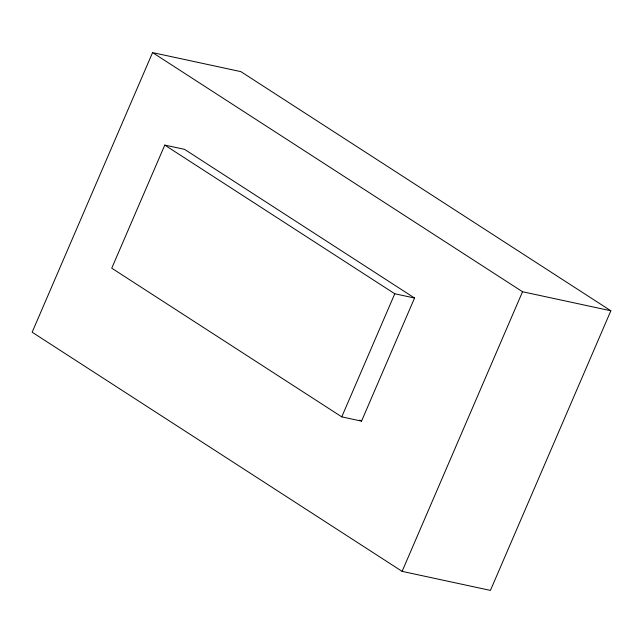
<?xml version="1.0" encoding="UTF-8"?>
<svg xmlns="http://www.w3.org/2000/svg" width="643" height="643" viewBox="0 0 643 643"><rect width="100%" height="100%" fill="white"/><g stroke="black" fill="none" stroke-linecap="round" stroke-linejoin="round"><path stroke-width="0.96" d="M152.576 52.597L32.15 332.222L402.108 571.362L490.424 590.403L610.85 310.778L240.892 71.638L152.576 52.597L522.526 291.737L610.85 310.778M164.777 145.085L111.753 268.187L341.763 416.865L361.535 421.125L414.55 298.022L184.549 149.353L164.777 145.085L394.778 293.763L414.55 298.022M341.763 416.865L394.778 293.763M402.108 571.362L522.526 291.737M359.847 420.04L361.535 421.125"/></g></svg>
